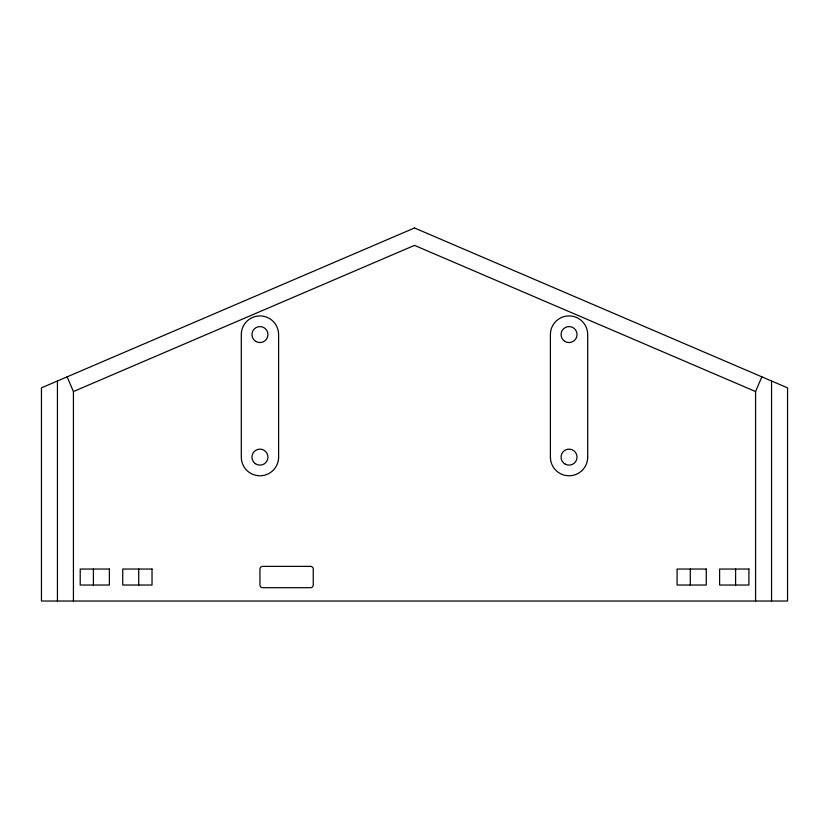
<?xml version="1.0" encoding="UTF-8"?>
<svg xmlns="http://www.w3.org/2000/svg" width="829" height="829" viewBox="0 0 829 829"><rect width="100%" height="100%" fill="white"/><g stroke="black" fill="none" stroke-linecap="round" stroke-linejoin="round"><path stroke-width="1.24" d="M755.571 601.025L755.571 391.547L761.872 376.853M73.429 601.025L73.429 391.547L414.5 245.374L755.571 391.547M67.128 376.853L73.429 391.547M771.561 380.998L771.561 601.025M735.592 569.046L735.592 585.036M690.288 569.046L690.288 585.036M138.712 569.046L138.712 585.036M93.408 569.046L93.408 585.036M57.439 380.998L57.439 601.025M414.5 227.975L41.45 387.858L41.45 601.025L787.55 601.025L787.55 387.858L414.5 227.975M310.574 566.383L262.617 566.383A2.663 2.663 0 0 0 259.954 569.046L259.954 585.036A2.663 2.663 0 0 0 262.617 587.699L310.574 587.699A2.663 2.663 0 0 0 313.248 585.036L313.248 569.046A2.663 2.663 0 0 0 310.574 566.383M109.397 569.046L80.206 569.046L80.206 585.036L109.397 585.036L109.397 569.046M152.028 569.046L122.723 569.046L122.723 585.036L152.028 585.036L152.028 569.046M706.277 569.046L677.086 569.046L677.086 585.036L706.277 585.036L706.277 569.046M748.908 569.046L719.603 569.046L719.603 585.036L748.908 585.036L748.908 569.046M587.699 457.131L587.699 334.564A18.652 18.652 0 0 0 569.046 315.911A18.652 18.652 0 0 0 550.394 334.564L550.394 457.131A18.652 18.652 0 0 0 569.046 475.784A18.652 18.652 0 0 0 587.699 457.131M278.606 457.131L278.606 334.564A18.652 18.652 0 0 0 259.954 315.911A18.652 18.652 0 0 0 241.301 334.564L241.301 457.131A18.652 18.652 0 0 0 259.954 475.784A18.652 18.652 0 0 0 278.606 457.131M255.954 341.486A7.989 7.989 0 0 0 267.943 334.564A7.989 7.989 0 0 0 255.954 327.642A7.989 7.989 0 0 0 255.954 341.486M255.311 463.639A7.989 7.989 0 0 0 267.912 457.898A7.989 7.989 0 0 0 256.638 449.857A7.989 7.989 0 0 0 255.311 463.639M565.057 341.486A7.989 7.989 0 0 0 577.046 334.564A7.989 7.989 0 0 0 565.057 327.642A7.989 7.989 0 0 0 565.057 341.486M565.057 464.053A7.989 7.989 0 0 0 577.046 457.131A7.989 7.989 0 0 0 565.057 450.209A7.989 7.989 0 0 0 565.057 464.053"/></g></svg>
